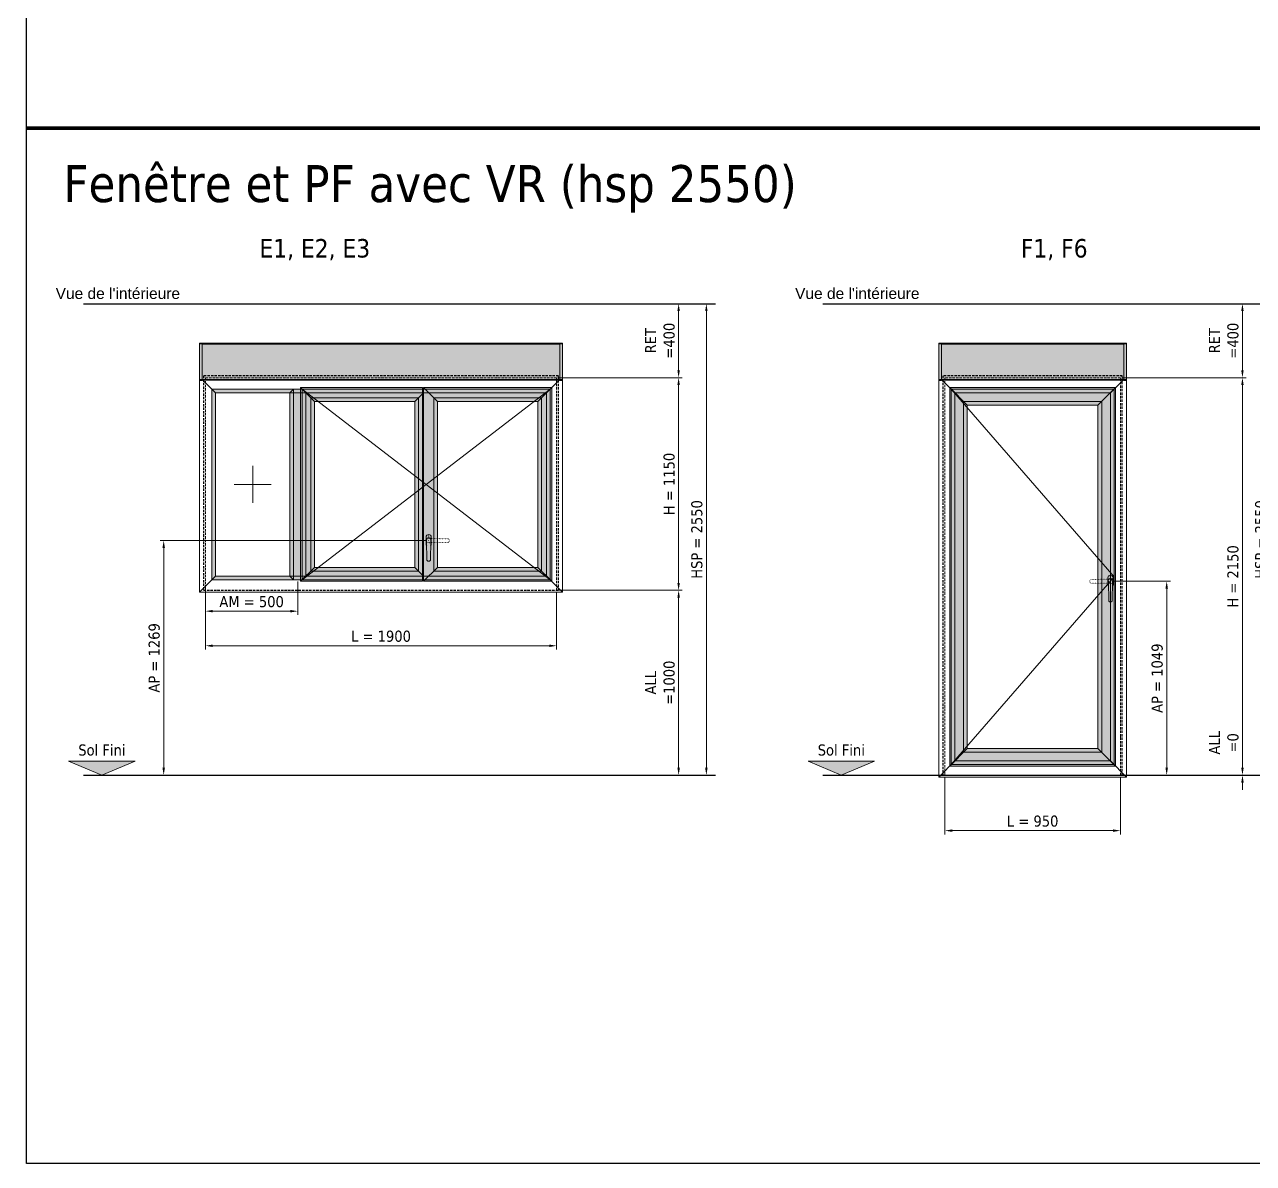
# Model space of a CAD drawing. Header units: millimetres. Extents: x -20000 to 230000, y -17405 to 24510.
# Drawn here: x 490 to 7137, y 10500 to 16660 of the extents above; entities that cross this region are included whole.
import ezdxf
from ezdxf.enums import TextEntityAlignment as Align

# ---------------------------------------------------------------- set-up
doc = ezdxf.new("R2010")
doc.units = ezdxf.units.MM
doc.header["$PDMODE"] = 35
doc.header["$PDSIZE"] = 0.5
for name, pattern in [('ACAD_ISO07W100', [3, 0, -3]), ('AXES', [50.8, 31.75, -6.35, 6.35, -6.35]), ('CACHE', [9.525, 6.35, -3.175]), ('POINTILLE', [6.35, 0, -6.35])]:
    doc.linetypes.add(name, pattern=pattern)
doc.layers.get('0').update_dxf_attribs({"lineweight": 13})
doc.layers.get('Defpoints').update_dxf_attribs({"true_color": 0xc2a584})
doc.layers.add('0 - Invisible', color=43, linetype='Continuous', lineweight=0, plot=False)
doc.layers.add('Non visible', color=163, linetype='Continuous', lineweight=25, plot=False)
for name, color, linetype, lineweight in [('1 - Axe', 1, 'AXES', 0), ('1 - BETON', 251, 'Continuous', 25), ('1 - Cotation', 32, 'Continuous', 13), ('1 - Isolant', 132, 'Continuous', 13), ('1 - PVC', 7, 'Continuous', 13), ('1 - Texte', 7, 'Continuous', 13), ('Repère coupe et élévation', 145, 'Continuous', 13), ('Texte', 7, 'Continuous', 13)]:
    doc.layers.add(name, color=color, linetype=linetype, lineweight=lineweight)
doc.layers.add('1 - Cache', color=7, linetype='Continuous', lineweight=0, true_color=0xffffff)
doc.styles.get("Standard").update_dxf_attribs({"font": 'ARIALUNI.TTF'})
doc.styles.add('Texte Poralu', font='tahomabd.ttf')
doc.dimstyles.new('100 - 5000', dxfattribs={"dimtxt": 60, "dimasz": 40, "dimexe": 20, "dimexo": 10, "dimgap": 20, "dimtad": 1, "dimdec": 1, "dimtxsty": 'Texte Poralu', "dimcen": 40, "dimazin": 0, "dimtfac": 1, "dimtdec": 1, "dimtmove": 0, "dimatfit": 3, "dimfxl": 1, "dimarcsym": 0})

# ---------------------------------------------------------------- blocks, each defined once
blk = doc.blocks.new('Règle pour élévation')
at = {"const_width": 20}
blk.add_lwpolyline([(0, 0), (20250, 0)], dxfattribs=at)
at = {"layer": 'Defpoints', "color": 2}
for p in [(500, 0), (1000, 0), (1500, 0), (2000, 0), (2500, 0), (3000, 0), (3500, 0), (4000, 0), (4500, 0), (5000, 0), (5500, 0), (6000, 0), (6500, 0)]:
    blk.add_point(p, dxfattribs=at)
blk = doc.blocks.new('*D1818')
at = {"layer": '1 - Cotation', "color": 0, "lineweight": -2, "transparency": 16777216}
for p, q in [((3660, 2550), (3650, 2550)), ((3670, 2510), (3670, 40)), ((3660, 0), (3650, 0))]:
    blk.add_line(p, q, dxfattribs=at)
at = {"layer": '1 - Cotation', "color": 0, "transparency": 16777216}
for points in [[(3663.3, 2510), (3676.7, 2510), (3670, 2550)], [(3663.3, 40), (3676.7, 40), (3670, 0)]]:
    blk.add_solid(points, dxfattribs=at)
at = {"layer": 'Defpoints', "color": 0, "transparency": 16777216}
for p in [(3670, 2550), (3670, 0), (3670, 0)]:
    blk.add_point(p, dxfattribs=at)
at = {"layer": '1 - Cotation', "color": 0, "transparency": 16777216, "insert": (3618.8, 1275), "char_height": 60, "attachment_point": 5, "rotation": 90, "style": 'Texte Poralu'}
blk.add_mtext('HSP = 2550', dxfattribs=at)
blk = doc.blocks.new('*D1819')
at = {"layer": '1 - Cotation', "color": 0, "lineweight": -2, "transparency": 16777216}
for p, q in [((2870, 1000), (3540, 1000)), ((3520, 960), (3520, 40)), ((3510, 0), (3500, 0))]:
    blk.add_line(p, q, dxfattribs=at)
at = {"layer": '1 - Cotation', "color": 0, "transparency": 16777216}
for points in [[(3513.3, 960), (3526.7, 960), (3520, 1000)], [(3513.3, 40), (3526.7, 40), (3520, 0)]]:
    blk.add_solid(points, dxfattribs=at)
at = {"layer": 'Defpoints', "color": 0, "transparency": 16777216}
for p in [(2860, 1000), (3520, 0), (3520, 0)]:
    blk.add_point(p, dxfattribs=at)
at = {"layer": '1 - Cotation', "color": 0, "transparency": 16777216, "insert": (3418.8, 500), "char_height": 60, "attachment_point": 5, "rotation": 90, "style": 'Texte Poralu'}
blk.add_mtext('ALL\\P=1000', dxfattribs=at)
blk = doc.blocks.new('*D1820')
at = {"layer": '1 - Cotation', "color": 0, "lineweight": -2, "transparency": 16777216}
for p, q in [((2870, 2150), (3540, 2150)), ((3520, 1040), (3520, 2110)), ((2870, 1000), (3540, 1000))]:
    blk.add_line(p, q, dxfattribs=at)
at = {"layer": '1 - Cotation', "color": 0, "transparency": 16777216}
for points in [[(3513.3, 2110), (3526.7, 2110), (3520, 2150)], [(3513.3, 1040), (3526.7, 1040), (3520, 1000)]]:
    blk.add_solid(points, dxfattribs=at)
at = {"layer": 'Defpoints', "color": 0, "transparency": 16777216}
for p in [(2860, 2150), (3520, 2150), (2860, 1000)]:
    blk.add_point(p, dxfattribs=at)
at = {"layer": '1 - Cotation', "color": 0, "transparency": 16777216, "insert": (3468.8, 1575), "char_height": 60, "attachment_point": 5, "rotation": 90, "style": 'Texte Poralu'}
blk.add_mtext('H = 1150', dxfattribs=at)
blk = doc.blocks.new('*D1821')
at = {"layer": '1 - Cotation', "color": 0, "lineweight": -2, "transparency": 16777216}
for p, q in [((3510, 2550), (3500, 2550)), ((3520, 2510), (3520, 2190)), ((2880, 2150), (3540, 2150))]:
    blk.add_line(p, q, dxfattribs=at)
at = {"layer": '1 - Cotation', "color": 0, "transparency": 16777216}
for points in [[(3513.3, 2510), (3526.7, 2510), (3520, 2550)], [(3513.3, 2190), (3526.7, 2190), (3520, 2150)]]:
    blk.add_solid(points, dxfattribs=at)
at = {"layer": 'Defpoints', "color": 0, "transparency": 16777216}
for p in [(3520, 2550), (2870, 2150), (3520, 2150)]:
    blk.add_point(p, dxfattribs=at)
at = {"layer": '1 - Cotation', "color": 0, "transparency": 16777216, "insert": (3418.8, 2350), "char_height": 60, "attachment_point": 5, "rotation": 90, "style": 'Texte Poralu'}
blk.add_mtext('RET\\P=400', dxfattribs=at)
blk = doc.blocks.new('*U157')
blk.add_hatch(color=256).paths.add_polyline_path([(0, 0), (180, 75), (-180, 75)])
blk.add_lwpolyline([(0, 0), (180, 75), (-180, 75), (0, 0)])
at = {"layer": 'Texte', "insert": (0, 105), "char_height": 60, "attachment_point": 8, "style": 'Texte Poralu'}
blk.add_mtext('Sol Fini', dxfattribs=at)
blk = doc.blocks.new('*D1822')
at = {"layer": '1 - Cotation', "color": 0, "lineweight": -2, "transparency": 16777216}
for p, q in [((960, 990), (960, 680)), ((2860, 990), (2860, 680)), ((2820, 700), (1000, 700))]:
    blk.add_line(p, q, dxfattribs=at)
at = {"layer": '1 - Cotation', "color": 0, "transparency": 16777216}
for points in [[(1000, 706.7), (1000, 693.3), (960, 700)], [(2820, 706.7), (2820, 693.3), (2860, 700)]]:
    blk.add_solid(points, dxfattribs=at)
at = {"layer": 'Defpoints', "color": 0, "transparency": 16777216}
for p in [(960, 1000), (2860, 1000), (960, 700)]:
    blk.add_point(p, dxfattribs=at)
at = {"layer": '1 - Cotation', "color": 0, "transparency": 16777216, "insert": (1910, 751.2), "char_height": 60, "attachment_point": 5, "style": 'Texte Poralu'}
blk.add_mtext('L = 1900', dxfattribs=at)
blk = doc.blocks.new('Rep_châssis')
at = {"style": 'Texte Poralu'}
blk.add_attdef('REP_CHASSIS', text='', height=100, dxfattribs=at).set_placement((0, 0), align=Align.MIDDLE_CENTER)
blk = doc.blocks.new('*U1777')
at = {"layer": '1 - Cache'}
blk.add_hatch(color=256, dxfattribs=at).paths.add_polyline_path([(-32.5, 1135), (-32.5, 1337), (1932.5, 1337), (1932.5, 1135), (1917.5, 1135), (1917.5, 1137), (-17.5, 1137), (-17.5, 1135)])
at = {"layer": '0 - Invisible'}
blk.add_lwpolyline([(-32.5, 1135), (-32.5, 1337), (1932.5, 1337), (1932.5, 1135), (1917.5, 1135), (1917.5, 1137), (-17.5, 1137), (-17.5, 1135), (-32.5, 1135)], dxfattribs=at)
at = {"layer": '0 - Invisible', "linetype": 'POINTILLE'}
blk.add_lwpolyline([(1900, 1150), (0, 1150), (0, 0), (1900, 0)], close=True, dxfattribs=at)
at = {"layer": '1 - PVC'}
for p, q in [((54.5, 1068), (-17.5, 1140)), ((1845.5, 1068), (1917.5, 1140)), ((54.5, 77), (-32.5, -10)), ((1845.5, 77), (1932.5, -10))]:
    blk.add_line(p, q, dxfattribs=at)
for points in [[(-32.5, 1333), (-32.5, 1337), (1932.5, 1337), (1932.5, 1333)], [(-17.5, 1331), (1917.5, 1331)], [(1917.5, 1137), (-17.5, 1137)]]:
    blk.add_lwpolyline(points, dxfattribs=at)
for points in [[(-32.5, 1333), (-17.5, 1333), (-17.5, 1135), (-32.5, 1135)], [(1932.5, 1333), (1917.5, 1333), (1917.5, 1135), (1932.5, 1135)], [(-32.5, -10), (1932.5, -10), (1932.5, 1140), (-32.5, 1140)], [(34.5, 57), (1865.5, 57), (1865.5, 1088), (34.5, 1088)], [(54.5, 77), (1845.5, 77), (1845.5, 1068), (54.5, 1068)]]:
    blk.add_lwpolyline(points, close=True, dxfattribs=at)
blk = doc.blocks.new('*D1782')
at = {"layer": 'Defpoints', "color": 0, "transparency": 16777216}
for p in [(465.5, 0), (-34.5, -20), (-34.5, -170)]:
    blk.add_point(p, dxfattribs=at)
at = {"layer": 'Texte', "color": 0, "lineweight": -2, "transparency": 16777216}
for p, q in [((-34.5, -30), (-34.5, -190)), ((465.5, -10), (465.5, -190)), ((425.5, -170), (5.5, -170))]:
    blk.add_line(p, q, dxfattribs=at)
at = {"layer": 'Texte', "color": 0, "transparency": 16777216}
for points in [[(5.5, -163.3), (5.5, -176.7), (-34.5, -170)], [(425.5, -163.3), (425.5, -176.7), (465.5, -170)]]:
    blk.add_solid(points, dxfattribs=at)
at = {"layer": 'Texte', "color": 0, "transparency": 16777216, "insert": (215.5, -118.8), "char_height": 60, "attachment_point": 5, "style": 'Texte Poralu'}
blk.add_mtext('AM = 500', dxfattribs=at)
blk = doc.blocks.new('*U1788')
at = {"layer": '1 - Cache'}
h = blk.add_hatch(color=256, dxfattribs=at)
h.paths.add_polyline_path([(20, 20), (422.5, 20), (422.5, 1011), (20, 1011)], flags=16)
h.paths.add_polyline_path([(0, 0), (442.5, 0), (442.5, 1031), (0, 1031)])
at = {"layer": '1 - PVC'}
for p, q in [((20, 1011), (0, 1031)), ((422.5, 1011), (442.5, 1031)), ((20, 20), (0, 0)), ((422.5, 20), (442.5, 0))]:
    blk.add_line(p, q, dxfattribs=at)
for points in [[(0, 0), (442.5, 0), (442.5, 1031), (0, 1031)], [(20, 20), (422.5, 20), (422.5, 1011), (20, 1011)]]:
    blk.add_lwpolyline(points, close=True, dxfattribs=at)
blk = doc.blocks.new('*U1789')
at = {"layer": '0 - Invisible', "linetype": 'POINTILLE'}
blk.add_lwpolyline([(0, 0), (442.5, 0), (442.5, 1031), (0, 1031)], close=True, dxfattribs=at)
at = {"layer": '1 - Axe', "color": 5, "linetype": 'ByBlock'}
for p, q in [((221.25, 615.5), (221.25, 415.5)), ((121.25, 515.5), (321.25, 515.5))]:
    blk.add_line(p, q, dxfattribs=at)
blk = doc.blocks.new('*U1783')
at = {"layer": '1 - Cache'}
h = blk.add_hatch(color=256, dxfattribs=at)
h.dxf.hatch_style = 1
h.paths.add_polyline_path([(-8, 1039), (652.2, 1039), (652.2, -8), (-8, -8)])
h.paths.add_polyline_path([(657.2, -8), (1350.5, -8), (1350.5, 1039), (657.2, 1039)])
h.paths.add_polyline_path([(732.2, 67), (1275.5, 67), (1275.5, 964), (732.2, 964)], flags=16)
h.paths.add_polyline_path([(67, 964), (610.3, 964), (610.3, 67), (67, 67)], flags=16)
h = blk.add_hatch(color=256, dxfattribs=at)
h.dxf.hatch_style = 1
h.paths.add_polyline_path([(652.2, 0), (657.2, 0), (657.2, 1031), (652.2, 1031)])
at = {"layer": '0 - Invisible', "linetype": 'POINTILLE'}
blk.add_lwpolyline([(0, 0), (1342.5, 0), (1342.5, 1031), (0, 1031)], close=True, dxfattribs=at)
at = {"layer": '1 - PVC'}
for p, q in [((-8, 1039), (67, 964)), ((610.3, 964), (657.2, 1011)), ((657.2, 1039), (732.2, 964)), ((1350.5, 1039), (1275.5, 964)), ((-8, -8), (67, 67)), ((610.3, 67), (657.2, 20)), ((657.2, -8), (732.2, 67)), ((1350.5, -8), (1275.5, 67))]:
    blk.add_line(p, q, dxfattribs=at)
for points in [[(-8, 1039), (652.2, 1039), (652.2, -8), (-8, -8)], [(652.2, 0), (657.2, 0), (657.2, 1031), (652.2, 1031)], [(657.2, -8), (1350.5, -8), (1350.5, 1039), (657.2, 1039)], [(47, 984), (630.3, 984), (630.3, 47), (47, 47)], [(67, 964), (610.3, 964), (610.3, 67), (67, 67)], [(712.2, 47), (1295.5, 47), (1295.5, 984), (712.2, 984)], [(732.2, 67), (1275.5, 67), (1275.5, 964), (732.2, 964)]]:
    blk.add_lwpolyline(points, close=True, dxfattribs=at)
blk = doc.blocks.new('*U1784')
at = {"layer": '0 - Invisible', "linetype": 'POINTILLE'}
blk.add_lwpolyline([(0, 0), (1342.5, 0), (1342.5, 1031), (0, 1031)], close=True, dxfattribs=at)
at = {"layer": '1 - Axe', "color": 5, "linetype": 'ByBlock'}
for p, q in [((0, 1031), (1342.5, 0)), ((1342.5, 1031), (0, 0))]:
    blk.add_line(p, q, dxfattribs=at)
blk = doc.blocks.new('*U156')
at = {"color": 253, "linetype": 'ACAD_ISO07W100', "lineweight": -2, "ltscale": 0.25}
for p, q in [((27.6, 11), (134.6, 9.6)), ((27.6, -11), (134.6, -9.6))]:
    blk.add_line(p, q, dxfattribs=at)
for centre, radius, start, end in [((134.6, 7.6), 2, 37.55191, 89.22925), ((124.7, 0), 14.4, 322.44809, 37.55191), ((134.6, -7.6), 2, 270.77075, 322.44809)]:
    blk.add_arc(centre, radius, start, end, dxfattribs=at)
blk.add_ellipse((27.6, 0), major_axis=(-16.5, 0), ratio=0.757576, start_param=4.199407, end_param=8.366964, dxfattribs=at)
at = {"layer": '0 - Invisible'}
blk.add_point((27.6, 0), dxfattribs=at)
at = {"layer": '1 - PVC'}
for p, q in [((13.6, 18.5), (13.6, -18.5)), ((16.6, 0), (18.1, -107)), ((27.6, 26.2), (27.6, 25)), ((27.6, 23.3), (27.6, 24.5)), ((38.6, 0), (37.2, -107)), ((41.6, -18.5), (41.6, 18.5))]:
    blk.add_line(p, q, dxfattribs=at)
blk.add_lwpolyline([(26.8, 26.2), (26, 24.7), (26.8, 23.3), (28.5, 23.3), (29.3, 24.7), (28.5, 26.2)], close=True, dxfattribs=at)
for centre, radius, start, end in [((27.6, 18.5), 14, 0, 180), ((27.6, -18.5), 14, 180, 220.60795), ((27.6, -18.5), 14, 319.39205, 0), ((20.1, -106.9), 2, 180.77075, 232.44809), ((27.6, -97.1), 14.4, 232.44809, 307.55191), ((35.2, -106.9), 2, 307.55191, 359.22925)]:
    blk.add_arc(centre, radius, start, end, dxfattribs=at)
blk.add_ellipse((27.6, 0), major_axis=(0, 16.5), ratio=0.757576, start_param=4.199407, end_param=8.366964, dxfattribs=at)
blk = doc.blocks.new('*D1787')
at = {"layer": '1 - Texte', "color": 0, "lineweight": -2, "transparency": 16777216}
for p, q in [((17.6, 220), (-1425.8, 220)), ((-1405.8, 180), (-1405.8, -1009)), ((-1415.8, -1049), (-1425.8, -1049))]:
    blk.add_line(p, q, dxfattribs=at)
at = {"layer": '1 - Texte', "color": 0, "transparency": 16777216}
for points in [[(-1412.4, 180), (-1399.1, 180), (-1405.8, 220)], [(-1412.4, -1009), (-1399.1, -1009), (-1405.8, -1049)]]:
    blk.add_solid(points, dxfattribs=at)
at = {"layer": 'Defpoints', "color": 0, "transparency": 16777216}
for p in [(27.6, 220), (-1405.8, -1049), (-1405.8, -1049)]:
    blk.add_point(p, dxfattribs=at)
at = {"layer": '1 - Texte', "color": 0, "transparency": 16777216, "insert": (-1457, -414.5), "char_height": 60, "attachment_point": 5, "rotation": 90, "style": 'Texte Poralu'}
blk.add_mtext('AP = 1269', dxfattribs=at)
blk = doc.blocks.new('*D1835')
at = {"layer": '1 - Cotation', "color": 0, "lineweight": -2, "transparency": 16777216}
for p, q in [((2710, 2550), (2700, 2550)), ((2720, 2510), (2720, 40)), ((2710, 0), (2700, 0))]:
    blk.add_line(p, q, dxfattribs=at)
at = {"layer": '1 - Cotation', "color": 0, "transparency": 16777216}
for points in [[(2713.3, 2510), (2726.7, 2510), (2720, 2550)], [(2713.3, 40), (2726.7, 40), (2720, 0)]]:
    blk.add_solid(points, dxfattribs=at)
at = {"layer": 'Defpoints', "color": 0, "transparency": 16777216}
for p in [(2720, 2550), (2720, 0), (2720, 0)]:
    blk.add_point(p, dxfattribs=at)
at = {"layer": '1 - Cotation', "color": 0, "transparency": 16777216, "insert": (2668.8, 1275), "char_height": 60, "attachment_point": 5, "rotation": 90, "style": 'Texte Poralu'}
blk.add_mtext('HSP = 2550', dxfattribs=at)
blk = doc.blocks.new('*D1836')
at = {"layer": '1 - Cotation', "color": 0, "lineweight": -2, "transparency": 16777216}
for p, q in [((2570, 40), (2570, 270)), ((2560, 0), (2550, 0)), ((1920, 0), (2590, 0)), ((2570, -40), (2570, -80))]:
    blk.add_line(p, q, dxfattribs=at)
at = {"layer": '1 - Cotation', "color": 0, "transparency": 16777216}
for points in [[(2563.3, 40), (2576.7, 40), (2570, 0)], [(2563.3, -40), (2576.7, -40), (2570, 0)]]:
    blk.add_solid(points, dxfattribs=at)
at = {"layer": 'Defpoints', "color": 0, "transparency": 16777216}
for p in [(1910, 0), (2570, 0), (2570, 0)]:
    blk.add_point(p, dxfattribs=at)
at = {"layer": '1 - Cotation', "color": 0, "transparency": 16777216, "insert": (2468.8, 175), "char_height": 60, "attachment_point": 5, "rotation": 90, "style": 'Texte Poralu'}
blk.add_mtext('ALL\\P=0', dxfattribs=at)
blk = doc.blocks.new('*D1837')
at = {"layer": '1 - Cotation', "color": 0, "lineweight": -2, "transparency": 16777216}
for p, q in [((1920, 2150), (2590, 2150)), ((2570, 40), (2570, 2110)), ((1920, 0), (2590, 0))]:
    blk.add_line(p, q, dxfattribs=at)
at = {"layer": '1 - Cotation', "color": 0, "transparency": 16777216}
for points in [[(2563.3, 2110), (2576.7, 2110), (2570, 2150)], [(2563.3, 40), (2576.7, 40), (2570, 0)]]:
    blk.add_solid(points, dxfattribs=at)
at = {"layer": 'Defpoints', "color": 0, "transparency": 16777216}
for p in [(1910, 2150), (2570, 2150), (1910, 0)]:
    blk.add_point(p, dxfattribs=at)
at = {"layer": '1 - Cotation', "color": 0, "transparency": 16777216, "insert": (2518.8, 1075), "char_height": 60, "attachment_point": 5, "rotation": 90, "style": 'Texte Poralu'}
blk.add_mtext('H = 2150', dxfattribs=at)
blk = doc.blocks.new('*D1838')
at = {"layer": '1 - Cotation', "color": 0, "lineweight": -2, "transparency": 16777216}
for p, q in [((2560, 2550), (2550, 2550)), ((2570, 2510), (2570, 2190)), ((1930, 2150), (2590, 2150))]:
    blk.add_line(p, q, dxfattribs=at)
at = {"layer": '1 - Cotation', "color": 0, "transparency": 16777216}
for points in [[(2563.3, 2510), (2576.7, 2510), (2570, 2550)], [(2563.3, 2190), (2576.7, 2190), (2570, 2150)]]:
    blk.add_solid(points, dxfattribs=at)
at = {"layer": 'Defpoints', "color": 0, "transparency": 16777216}
for p in [(2570, 2550), (1920, 2150), (2570, 2150)]:
    blk.add_point(p, dxfattribs=at)
at = {"layer": '1 - Cotation', "color": 0, "transparency": 16777216, "insert": (2468.8, 2350), "char_height": 60, "attachment_point": 5, "rotation": 90, "style": 'Texte Poralu'}
blk.add_mtext('RET\\P=400', dxfattribs=at)
blk = doc.blocks.new('*D1839')
at = {"layer": '1 - Cotation', "color": 0, "lineweight": -2, "transparency": 16777216}
for p, q in [((960, -10), (960, -320)), ((1910, -10), (1910, -320)), ((1870, -300), (1000, -300))]:
    blk.add_line(p, q, dxfattribs=at)
at = {"layer": '1 - Cotation', "color": 0, "transparency": 16777216}
for points in [[(1000, -293.3), (1000, -306.7), (960, -300)], [(1870, -293.3), (1870, -306.7), (1910, -300)]]:
    blk.add_solid(points, dxfattribs=at)
at = {"layer": 'Defpoints', "color": 0, "transparency": 16777216}
for p in [(960, 0), (1910, 0), (960, -300)]:
    blk.add_point(p, dxfattribs=at)
at = {"layer": '1 - Cotation', "color": 0, "transparency": 16777216, "insert": (1435, -248.8), "char_height": 60, "attachment_point": 5, "style": 'Texte Poralu'}
blk.add_mtext('L = 950', dxfattribs=at)
blk = doc.blocks.new('*U1650')
at = {"layer": '1 - Cache'}
blk.add_hatch(color=256, dxfattribs=at).paths.add_polyline_path([(-32.5, 2135), (-32.5, 2337), (982.5, 2337), (982.5, 2135), (967.5, 2135), (967.5, 2137), (-17.5, 2137), (-17.5, 2135)])
at = {"layer": '0 - Invisible'}
blk.add_lwpolyline([(-32.5, 2135), (-32.5, 2337), (982.5, 2337), (982.5, 2135), (967.5, 2135), (967.5, 2137), (-17.5, 2137), (-17.5, 2135), (-32.5, 2135)], dxfattribs=at)
at = {"layer": '0 - Invisible', "linetype": 'POINTILLE'}
blk.add_lwpolyline([(950, 2150), (0, 2150), (0, 0), (950, 0)], close=True, dxfattribs=at)
at = {"layer": '1 - PVC'}
for p, q in [((54.5, 2068), (-17.5, 2140)), ((895.5, 2068), (967.5, 2140)), ((54.5, 77), (-32.5, -10)), ((895.5, 77), (982.5, -10))]:
    blk.add_line(p, q, dxfattribs=at)
for points in [[(-32.5, 2333), (-32.5, 2337), (982.5, 2337), (982.5, 2333)], [(-17.5, 2331), (967.5, 2331)], [(967.5, 2137), (-17.5, 2137)]]:
    blk.add_lwpolyline(points, dxfattribs=at)
for points in [[(-32.5, 2333), (-17.5, 2333), (-17.5, 2135), (-32.5, 2135)], [(982.5, 2333), (967.5, 2333), (967.5, 2135), (982.5, 2135)], [(-32.5, -10), (982.5, -10), (982.5, 2140), (-32.5, 2140)], [(34.5, 57), (915.5, 57), (915.5, 2088), (34.5, 2088)], [(54.5, 77), (895.5, 77), (895.5, 2068), (54.5, 2068)]]:
    blk.add_lwpolyline(points, close=True, dxfattribs=at)
blk = doc.blocks.new('*U1774')
at = {"layer": '1 - Cache'}
h = blk.add_hatch(color=256, dxfattribs=at)
h.paths.add_polyline_path([(-8, -8), (889, -8), (889, 2039), (-8, 2039)])
h.paths.add_polyline_path([(87, 87), (794, 87), (794, 1944), (87, 1944)], flags=16)
at = {"layer": '0 - Invisible', "linetype": 'POINTILLE'}
blk.add_lwpolyline([(0, 0), (881, 0), (881, 2031), (0, 2031)], close=True, dxfattribs=at)
at = {"layer": '1 - PVC'}
for p, q in [((-8, 2039), (87, 1944)), ((794, 1944), (889, 2039)), ((-8, -8), (87, 87)), ((794, 87), (889, -8))]:
    blk.add_line(p, q, dxfattribs=at)
for points in [[(-8, -8), (889, -8), (889, 2039), (-8, 2039)], [(67, 67), (814, 67), (814, 1964), (67, 1964)], [(87, 87), (794, 87), (794, 1944), (87, 1944)]]:
    blk.add_lwpolyline(points, close=True, dxfattribs=at)
blk = doc.blocks.new('*U1772')
at = {"layer": '0 - Invisible', "linetype": 'POINTILLE'}
blk.add_lwpolyline([(0, 0), (881, 0), (881, 2031), (0, 2031)], close=True, dxfattribs=at)
at = {"layer": '1 - Axe', "color": 5, "linetype": 'ByBlock'}
blk.add_lwpolyline([(0, 2031), (881, 1015.5), (0, 0)], dxfattribs=at)
blk = doc.blocks.new('*D1776')
at = {"layer": '1 - Texte', "color": 0, "lineweight": -2, "transparency": 16777216}
for p, q in [((-17.6, 1000), (296.6, 1000)), ((276.6, 960), (276.6, -9)), ((286.6, -49), (296.6, -49))]:
    blk.add_line(p, q, dxfattribs=at)
at = {"layer": '1 - Texte', "color": 0, "transparency": 16777216}
for points in [[(270, 960), (283.3, 960), (276.6, 1000)], [(270, -9), (283.3, -9), (276.6, -49)]]:
    blk.add_solid(points, dxfattribs=at)
at = {"layer": 'Defpoints', "color": 0, "transparency": 16777216}
for p in [(-27.6, 1000), (276.6, -49), (276.6, -49)]:
    blk.add_point(p, dxfattribs=at)
at = {"layer": '1 - Texte', "color": 0, "transparency": 16777216, "insert": (225.4, 475.5), "char_height": 60, "attachment_point": 5, "rotation": 90, "style": 'Texte Poralu'}
blk.add_mtext('AP = 1049', dxfattribs=at)
blk = doc.blocks.new('*U1817')
at = {"layer": '1 - BETON'}
for p, q in [((300, 2550), (3720, 2550)), ((300, 0), (3720, 0))]:
    blk.add_line(p, q, dxfattribs=at)
at = {"layer": '1 - BETON', "linetype": 'ByBlock', "ltscale": 2}
blk.add_lwpolyline([(950, 1000), (2870, 1000), (2870, 2160), (950, 2160)], close=True, dxfattribs=at)
at = {"layer": '1 - Isolant', "linetype": 'ByBlock', "ltscale": 2}
blk.add_lwpolyline([(2860, 1000), (2860, 1000), (2860, 2150), (960, 2150), (960, 1000)], dxfattribs=at)
blk.add_blockref('*U157', (400, 0))
at = {"insert": (150, 2575), "char_height": 60, "attachment_point": 7}
blk.add_mtext("Vue de l'intérieure", dxfattribs=at)
at = {"layer": '1 - Cotation'}
for base, p1, p2, angle, text, picture, middle in [((3520, 2150), (3520, 2550), (2870, 2150), 90, 'RET\\P=<>', '*D1821', (3418.77, 2350)), ((3670, 0), (3670, 2550), (3670, 0), 90, 'HSP = <>', '*D1818', (3618.77, 1275)), ((3520, 2150), (2860, 1000), (2860, 2150), 270, 'H = <>', '*D1820', (3468.77, 1575)), ((3520, 0), (2860, 1000), (3520, 0), 90, 'ALL\\P=<>', '*D1819', (3418.77, 500))]:
    dim = blk.add_linear_dim(base=base, p1=p1, p2=p2, angle=angle, text=text, dimstyle='100 - 5000', dxfattribs=at)
    dim.commit()
    dim.dimension.update_dxf_attribs({"geometry": picture, "text_midpoint": middle})
dim = blk.add_linear_dim(base=(960, 700), p1=(2860, 1000), p2=(960, 1000), text='L = <>', dimstyle='100 - 5000', dxfattribs=at)
dim.commit()
dim.dimension.update_dxf_attribs({"geometry": '*D1822', "text_midpoint": (1910, 751.23)})
blk = doc.blocks.new('*U1780')
at = {"layer": '1 - Cache'}
blk.add_hatch(color=256, dxfattribs=at).paths.add_polyline_path([(488.5, 0), (442.5, 0), (442.5, 1031), (488.5, 1031)])
at = {"layer": '1 - PVC'}
for points in [[(442.5, 20), (422.5, 20), (422.5, 1011), (442.5, 1011)], [(488.5, 0), (442.5, 0), (442.5, 1031), (488.5, 1031)], [(488.5, 20), (508.5, 20), (508.5, 1011), (488.5, 1011)]]:
    blk.add_lwpolyline(points, close=True, dxfattribs=at)
at = {"layer": 'Texte'}
dim = blk.add_linear_dim(base=(-34.5, -170), p1=(465.5, 0), p2=(-34.5, -20), text='AM = <>', dimstyle='100 - 5000', dxfattribs=at)
dim.commit()
dim.dimension.update_dxf_attribs({"geometry": '*D1782', "text_midpoint": (215.5, -118.77)})
blk = doc.blocks.new('*U1786')
blk.add_blockref('*U156', (0, 220))
at = {"layer": '1 - Texte'}
dim = blk.add_linear_dim(base=(-1405.77, -1049), p1=(27.64, 220), p2=(-1405.77, -1049), angle=90, text='AP = <>', dimstyle='100 - 5000', dxfattribs=at)
dim.commit()
dim.dimension.update_dxf_attribs({"geometry": '*D1787', "text_midpoint": (-1456.99, -414.5)})
blk = doc.blocks.new('*U1834')
at = {"layer": '1 - BETON'}
for p, q in [((300, 2550), (2770, 2550)), ((300, 0), (2770, 0))]:
    blk.add_line(p, q, dxfattribs=at)
at = {"layer": '1 - BETON', "linetype": 'ByBlock', "ltscale": 2}
blk.add_lwpolyline([(950, 0), (1920, 0), (1920, 2160), (950, 2160)], close=True, dxfattribs=at)
at = {"layer": '1 - Isolant', "linetype": 'ByBlock', "ltscale": 2}
blk.add_lwpolyline([(1910, 0), (1910, 0), (1910, 2150), (960, 2150), (960, 0)], dxfattribs=at)
blk.add_blockref('*U157', (400, 0))
at = {"insert": (150, 2575), "char_height": 60, "attachment_point": 7}
blk.add_mtext("Vue de l'intérieure", dxfattribs=at)
at = {"layer": '1 - Cotation'}
for base, p1, p2, angle, text, picture, middle in [((2570, 2150), (2570, 2550), (1920, 2150), 90, 'RET\\P=<>', '*D1838', (2468.77, 2350)), ((2720, 0), (2720, 2550), (2720, 0), 90, 'HSP = <>', '*D1835', (2668.77, 1275)), ((2570, 2150), (1910, 0), (1910, 2150), 270, 'H = <>', '*D1837', (2518.77, 1075)), ((2570, 0), (1910, 0), (2570, 0), 90, 'ALL\\P=<>', '*D1836', (2468.77098724, 174.98992612))]:
    dim = blk.add_linear_dim(base=base, p1=p1, p2=p2, angle=angle, text=text, dimstyle='100 - 5000', dxfattribs=at)
    dim.commit()
    dim.dimension.update_dxf_attribs({"geometry": picture, "text_midpoint": middle})
dim = blk.add_linear_dim(base=(960, -300), p1=(1910, 0), p2=(960, 0), text='L = <>', dimstyle='100 - 5000', dxfattribs=at)
dim.commit()
dim.dimension.update_dxf_attribs({"geometry": '*D1839', "text_midpoint": (1435, -248.77)})
blk = doc.blocks.new('*U1775')
at = {"xscale": -1}
blk.add_blockref('*U156', (0, 1000), dxfattribs=at)
at = {"layer": '1 - Texte'}
dim = blk.add_linear_dim(base=(276.64, -49), p1=(-27.64, 1000), p2=(276.64, -49), angle=90, text='AP = <>', dimstyle='100 - 5000', dxfattribs=at)
dim.commit()
dim.dimension.update_dxf_attribs({"geometry": '*D1776', "text_midpoint": (225.41, 475.5)})

msp = doc.modelspace()

# ---------------------------------------------------------------- linework, layer by layer
at = {"layer": 'Non visible'}
msp.add_lwpolyline([(500, 24500), (20750, 24500), (20750, 11550), (11000, 11550), (11000, 10500), (500, 10500)], close=True, dxfattribs=at)

# ---------------------------------------------------------------- block references
for name, p in [('Règle pour élévation', (500, 16100)), ('*U1777', (1468.13, 13600)), ('*U1650', (5468.13, 12600)), ('*U1783', (1991.13, 13657)), ('*U1774', (5502.63, 12657)), ('*U1780', (1502.63, 13657)), ('*U1788', (1502.63, 13657)), ('*U1789', (1502.63, 13657)), ('*U1784', (1991.13, 13657)), ('*U1772', (5502.63, 12657)), ('*U1786', (2648.38, 13649)), ('*U1775', (6391.63, 12649))]:
    msp.add_blockref(name, p)
at = {"linetype": 'CACHE'}
for name, p in [('*U1817', (508.13, 12600)), ('*U1834', (4508.13, 12600))]:
    msp.add_blockref(name, p, dxfattribs=at)
at = {"layer": 'Repère coupe et élévation'}
for p, values in [((2060, 15450), {'REP_CHASSIS': 'E1, E2, E3'}), ((6060, 15450), {'REP_CHASSIS': 'F1, F6'})]:
    msp.add_blockref('Rep_châssis', p, dxfattribs=at).add_auto_attribs(values)

# ---------------------------------------------------------------- texts
at = {"layer": 'Texte', "insert": (700, 15900), "char_height": 200, "attachment_point": 1, "style": 'Texte Poralu'}
msp.add_mtext_dynamic_manual_height_columns('Fenêtre et PF avec VR (hsp 2550)', width=5059.0673, gutter_width=300, heights=[0], dxfattribs=at)

doc.saveas('drawing.dxf')
